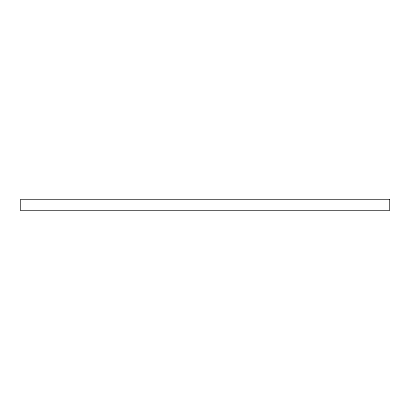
<?xml version="1.0" encoding="UTF-8"?>
<svg xmlns="http://www.w3.org/2000/svg" width="410" height="410" viewBox="0 0 410 410"><rect width="100%" height="100%" fill="white"/><g stroke="black" fill="none" stroke-linecap="round" stroke-linejoin="round"><path stroke-width="0.61" d="M389.5 199.321L20.5 199.321L20.5 210.678L389.5 210.678L389.5 199.321"/></g></svg>
